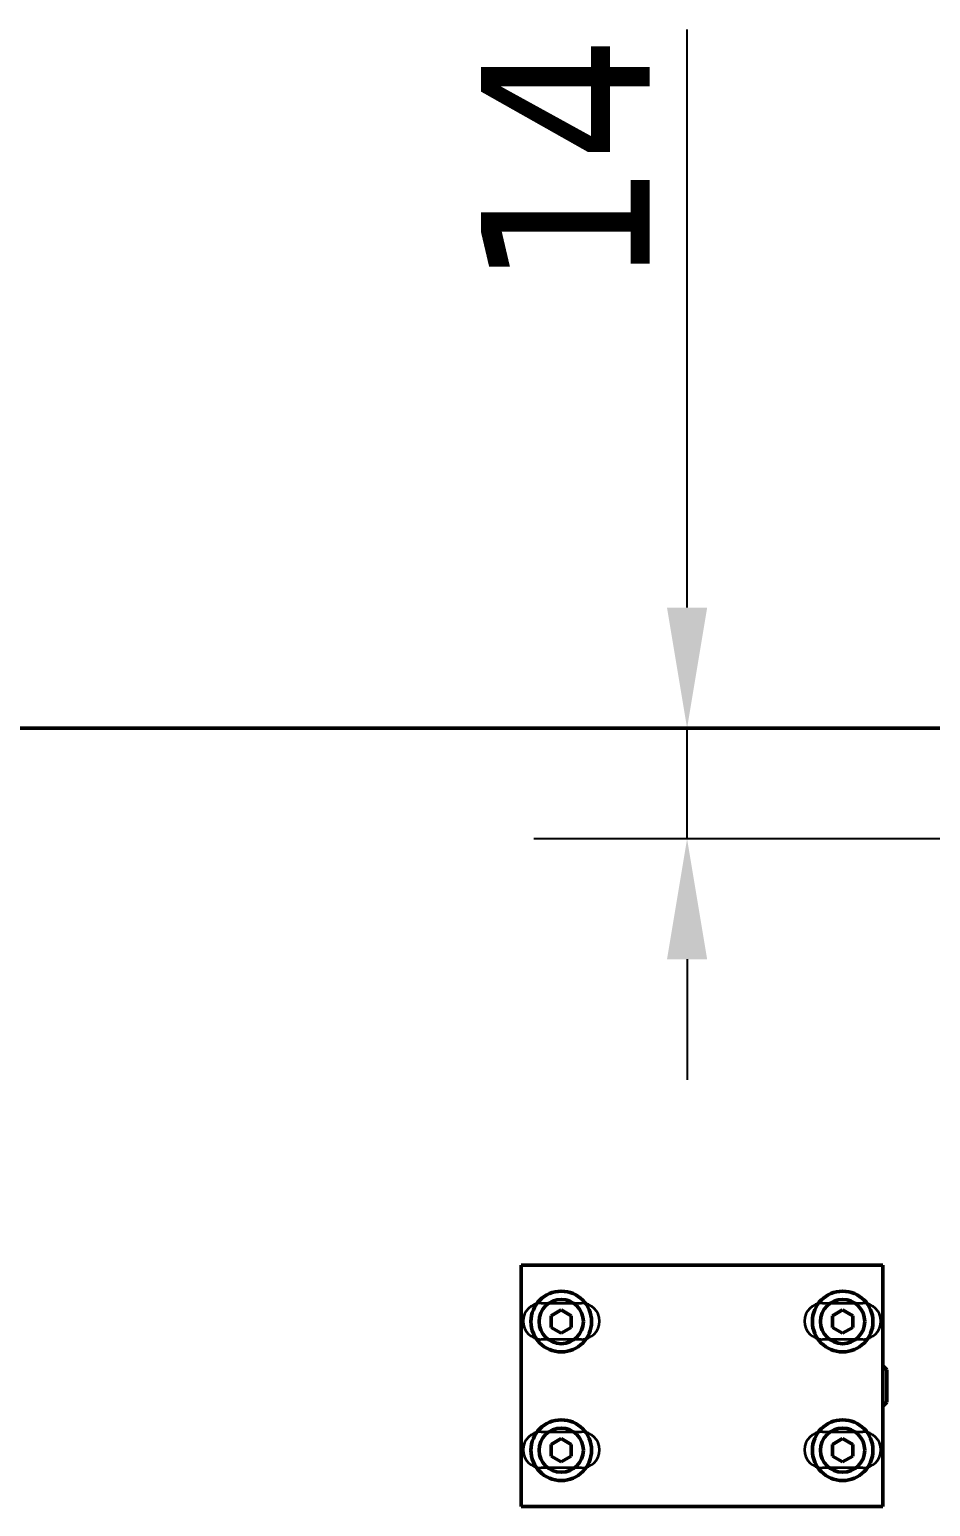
# Model space of a CAD drawing. Header units: millimetres. Extents: x -1328 to 2520, y -765 to 1782.
# Drawn here: x 625 to 737.1, y 765.8 to 949.6 of the extents above; entities that cross this region are included whole.
import ezdxf

# ---------------------------------------------------------------- set-up
doc = ezdxf.new("R2010")
doc.units = ezdxf.units.MM
doc.header["$LTSCALE"] = 6
for name, color, linetype, lineweight in [('Dimension (ISO)', 7, 'Continuous', 25), ('Reference (ISO)', 7, 'Continuous', 35), ('Visible (ISO)', 7, 'Continuous', 50)]:
    doc.layers.add(name, color=color, linetype=linetype, lineweight=lineweight)
doc.styles.add('Note Text (ISO)', font='tahoma.ttf')
doc.dimstyles.new('Default (ISO)', dxfattribs={"dimscale": 6, "dimtxt": 3.5, "dimasz": 2.5, "dimexe": 3.175, "dimexo": 0, "dimgap": 0.762, "dimtad": 1, "dimrnd": 1e-08, "dimzin": 0, "dimtxsty": 'Note Text (ISO)', "dimcen": 0.09, "dimdle": 10, "dimclrd": 256, "dimclre": 256, "dimclrt": 256, "dimazin": 0, "dimtfac": 1.001486, "dimtmove": 0, "dimatfit": 3, "dimfxl": 1, "dimtolj": 1, "dimtzin": 0, "dimlwd": -1, "dimlwe": -1, "dimarcsym": 0})

# ---------------------------------------------------------------- blocks, each defined once
blk = doc.blocks.new('*D22')
at = {"layer": 'Defpoints', "color": 0, "transparency": 16777216}
for p in [(706.83, 862.64), (706.83, 848.9), (758.19, 848.9)]:
    blk.add_point(p, dxfattribs=at)
at = {"layer": 'Dimension (ISO)', "transparency": 16777216}
for p, q in [((706.83, 877.64), (706.83, 949.55)), ((706.83, 848.9), (706.83, 862.64)), ((758.19, 848.9), (687.78, 848.9)), ((706.83, 833.9), (706.83, 818.9))]:
    blk.add_line(p, q, dxfattribs=at)
for points in [[(704.33, 877.64), (709.33, 877.64), (706.83, 862.64)], [(704.33, 833.9), (709.33, 833.9), (706.83, 848.9)]]:
    blk.add_solid(points, dxfattribs=at)
at = {"layer": 'Dimension (ISO)', "transparency": 16777216, "insert": (681.19, 917.35), "char_height": 21, "attachment_point": 1, "rotation": 90, "style": 'Note Text (ISO)'}
blk.add_mtext('\\A1;14', dxfattribs=at)

msp = doc.modelspace()

# ---------------------------------------------------------------- linework, layer by layer
at = {"layer": 'Reference (ISO)'}
for p, q in [((841.18, 862.64), (572.37, 862.64)), ((688.68, 791.12), (693.68, 791.12)), ((723.68, 791.12), (728.68, 791.12)), ((693.68, 786.62), (688.68, 786.62)), ((728.68, 786.62), (723.68, 786.62)), ((688.68, 775.12), (693.68, 775.12)), ((723.68, 775.12), (728.68, 775.12)), ((693.68, 770.62), (688.68, 770.62)), ((728.68, 770.62), (723.68, 770.62))]:
    msp.add_line(p, q, dxfattribs=at)
for centre, start, end in [((688.68, 788.87), 90, 270), ((693.68, 788.87), 270, 90), ((723.68, 788.87), 90, 270), ((728.68, 788.87), 270, 90), ((688.68, 772.87), 90, 270), ((693.68, 772.87), 270, 90), ((723.68, 772.87), 90, 270), ((728.68, 772.87), 270, 90)]:
    msp.add_arc(centre, 2.25, start, end, dxfattribs=at)
at = {"layer": 'Visible (ISO)'}
for p, q in [((841.18, 862.64), (572.37, 862.64)), ((686.18, 795.83), (686.18, 765.83)), ((731.18, 795.83), (686.18, 795.83)), ((731.18, 795.83), (731.18, 765.83)), ((689.93, 789.56), (691.18, 790.28)), ((691.18, 790.28), (692.43, 789.56)), ((724.93, 789.56), (726.18, 790.28)), ((726.18, 790.28), (727.43, 789.56)), ((689.93, 788.11), (689.93, 789.56)), ((692.43, 789.56), (692.43, 788.11)), ((724.93, 788.11), (724.93, 789.56)), ((727.43, 789.56), (727.43, 788.11)), ((691.18, 787.39), (689.93, 788.11)), ((692.43, 788.11), (691.18, 787.39)), ((726.18, 787.39), (724.93, 788.11)), ((727.43, 788.11), (726.18, 787.39)), ((731.67, 782.84), (731.18, 783.33)), ((731.67, 782.84), (731.67, 778.82)), ((731.67, 778.82), (731.18, 778.33)), ((689.93, 773.56), (691.18, 774.28)), ((689.93, 772.11), (689.93, 773.56)), ((691.18, 774.28), (692.43, 773.56)), ((692.43, 773.56), (692.43, 772.11)), ((724.93, 773.56), (726.18, 774.28)), ((724.93, 772.11), (724.93, 773.56)), ((726.18, 774.28), (727.43, 773.56)), ((727.43, 773.56), (727.43, 772.11)), ((691.18, 771.39), (689.93, 772.11)), ((692.43, 772.11), (691.18, 771.39)), ((726.18, 771.39), (724.93, 772.11)), ((727.43, 772.11), (726.18, 771.39)), ((731.18, 765.83), (686.18, 765.83))]:
    msp.add_line(p, q, dxfattribs=at)
for centre, radius in [((691.18, 788.83), 3.77), ((726.18, 788.83), 3.77), ((691.18, 788.83), 2.75), ((726.18, 788.83), 2.75), ((691.18, 772.83), 3.77), ((691.18, 772.83), 2.75), ((726.18, 772.83), 3.77), ((726.18, 772.83), 2.75)]:
    msp.add_circle(centre, radius, dxfattribs=at)

# ---------------------------------------------------------------- dimensions: what is measured, and where the dimension line sits
at = {"layer": 'Dimension (ISO)'}
dim = msp.add_linear_dim(base=(706.83, 848.9), p1=(706.83, 862.64), p2=(758.19, 848.9), angle=90, dimstyle='Default (ISO)', override={"dimgap": 0.762, "dimdec": 0, "dimse1": 1, "dimtol": 0, "dimlim": 0, "dimtp": 0, "dimtm": 0, "dimtdec": 2, "dimtofl": 1, "dimatfit": 1}, dxfattribs=at)
dim.commit()
dim.dimension.update_dxf_attribs({"geometry": '*D22', "text_midpoint": (706.83, 931.17), "dimtype": 160})

doc.saveas('drawing.dxf')
